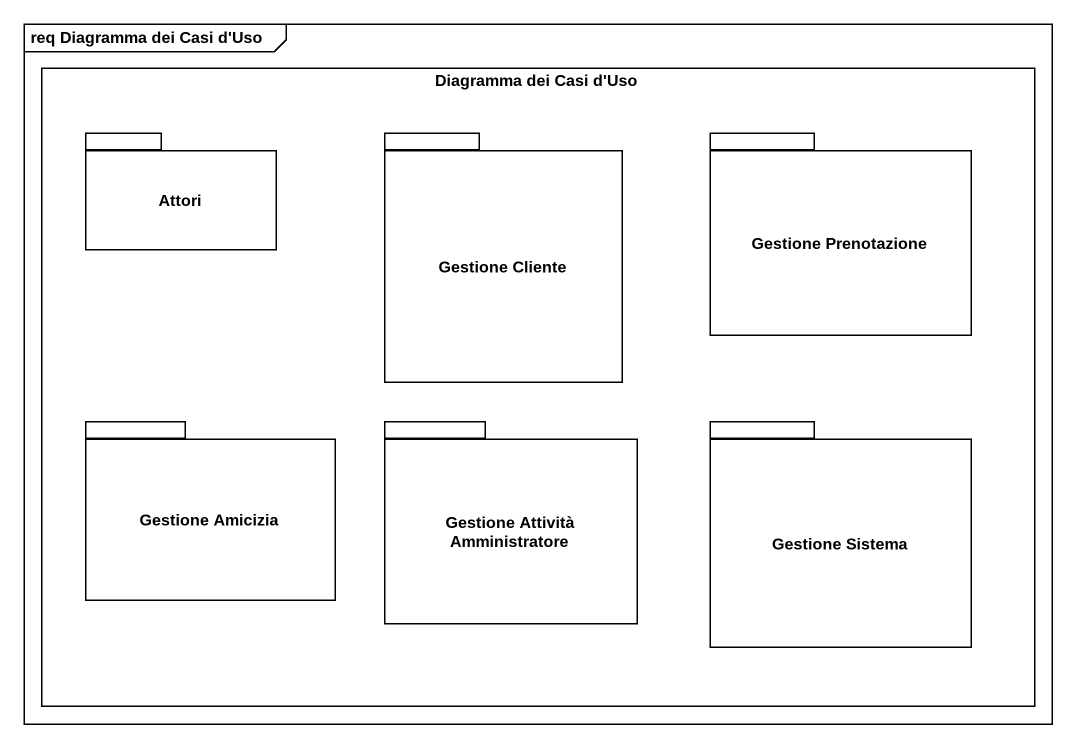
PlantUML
@startuml
mainframe req Diagramma dei Casi d'Uso
rectangle "Diagramma dei Casi d'Uso" as Diagramma_dei_Casi_d_Uso {
  package Attori {
  }
  package "Gestione Cliente" as Gestione_Cliente {
  }
  package "Gestione Prenotazione" as Gestione_Prenotazione {
  }
  package "Gestione Amicizia" as Gestione_Amicizia {
  }
  package "Gestione Attività Amministratore" as Gestione_Attività {
  }
  package "Gestione Sistema" as Gestione_Sistema {
  }
}
@enduml
